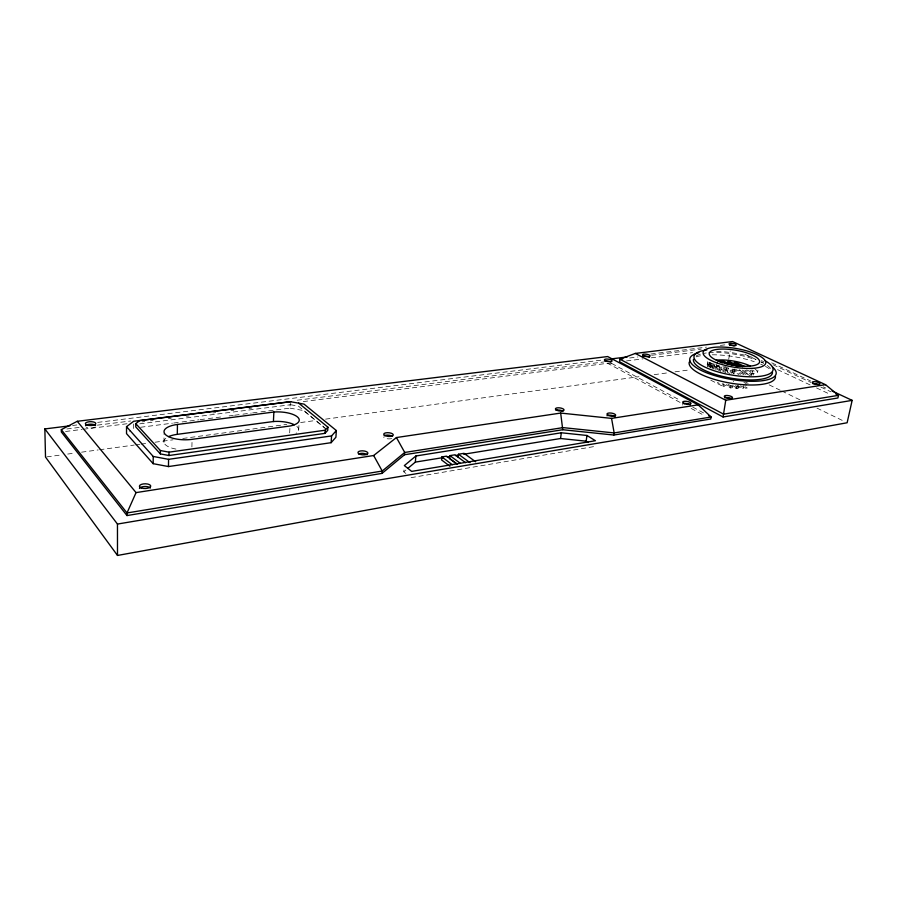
<?xml version="1.0" encoding="UTF-8"?>
<svg xmlns="http://www.w3.org/2000/svg" width="897" height="897" viewBox="0 0 897 897"><rect width="100%" height="100%" fill="white"/><g stroke="black" fill="none" stroke-linecap="round" stroke-linejoin="round"><path stroke-width="0.67" stroke-dasharray="4.49 3.36" d="M133.698 424.012L133.675 428.149L129.594 431.278M163.949 442.389L164.073 433.61M191.902 446.908L192.048 440.606M260.926 411.858L289.966 408.135L290.168 404.267M139.764 423.833L290.662 404.738L290.819 401.699M289.675 432.903L290.034 425.997M298.69 429.977L299.071 423.137M405.881 473.47L403.796 471.8L404.132 468.066M707.262 364.406L707.744 361.648M708.002 366.649L708.462 364.059L710.166 363.834L729.676 373.444M708.854 366.256L709.549 362.388L711.097 362.186M709.706 366.425L710.166 363.834M710.166 367.344L710.861 363.476M710.749 367.692L711.444 363.834M712.431 367.467L713.126 363.61M714.068 368.409L715.223 361.996M715.649 369.452L716.568 364.317M719.327 369.822L719.798 367.265M720.762 370.876L721.457 367.03M710.749 380.171L723.038 386.405L723.531 383.77M725.718 372.053L726.435 368.207M728.7 359.204L730.214 350.94M727.523 371.807L728.229 367.961M732.255 372.838L732.972 368.992M722.152 383.669L730.64 387.953L731.133 385.318M733.802 373.87L734.755 368.745M730.64 387.953L732.344 387.695L733.578 381.113M728.106 384.376L736.605 388.648L737.099 386.013M736.605 388.648L738.164 388.412L738.657 385.777M735.495 385.688L741.606 388.749L743.299 388.491L744.05 384.555M740.518 385.8L745.452 388.255L746.203 384.32M751.72 375.294L752.46 371.392L754.265 371.145L753.514 375.036M757.472 372.715L757.954 370.259M403.796 471.8L405.893 470.039M411.095 477.653L594.576 446.482M745.452 388.255L747.279 387.986L744.813 386.753M723.038 386.405L724.754 386.147L717.376 382.425M46.891 456.876L62.151 454.813M67.69 454.061L74.63 453.12M81.56 452.178L98.199 449.935M99.589 449.745L134.247 445.047M135.638 444.867L139.797 444.295M141.177 444.116L148.117 443.174M155.046 442.232L173.065 439.799M182.775 438.476L286.771 424.404M300.63 422.521L315.879 420.458M325.589 419.146L638.944 376.729M654.193 374.666L669.442 372.591M674.993 371.851L690.242 369.777M709.662 367.153L719.36 365.841M140.594 427.264L172.403 423.193M173.794 423.014L180.701 422.128M182.091 421.949L198.685 419.83M200.065 419.65L206.983 418.764M208.362 418.585L223.577 416.634M229.116 415.928L233.265 415.401M234.644 415.221L241.562 414.336M242.941 414.156L251.238 413.102M252.629 412.923L259.536 412.037M65.526 431.491L82.21 429.383M83.6 429.215L128.08 423.619M141.984 421.87L144.765 421.523M150.326 420.816L153.107 420.469M168.401 418.551L171.181 418.204M186.475 416.275L189.256 415.928M212.881 412.956L215.661 412.609M230.955 410.68L233.736 410.333M249.03 408.404L251.81 408.057M303.242 401.587L607.695 363.307L680.083 402.428M626.465 360.942L642.981 358.867M651.244 357.825L692.551 352.633M72.646 425.481L76.817 424.965M97.672 422.386L603.614 359.854M650.874 354.012L706.466 347.139M720.369 345.423L727.321 344.56M629.616 358.004L637.879 356.972M651.659 355.268L701.252 349.101M66.86 428.957L79.351 427.398M97.392 425.144L130.682 420.996M297.176 400.219L603.804 361.962M290.662 404.738L298.454 406.128L325.645 428.609M289.966 408.135L303.668 410.591L325.151 428.362M771.712 362.814L810.675 381.001M823.244 386.865L825.756 388.042M773.068 364.743L810.798 382.402M820.867 387.1L830.925 391.81M744.925 354.281L756.227 359.596M761.25 361.962L763.773 363.139M777.587 369.631L810.26 384.992M816.539 387.941L830.353 394.445M751.821 369.968L754.265 371.145M750.027 370.226L752.46 371.392M746.685 369.889L754.085 373.455L752.269 373.713L744.88 370.136M742.223 370.125L752.022 374.868L750.341 375.114L739.319 369.766M738.993 370.214L750.318 375.708M769.178 384.88L780.491 390.374M781.747 390.991L800.606 400.152M816.954 408.101L844.615 421.534M734.643 368.925L745.811 374.363M732.827 369.183L743.983 374.621M724.653 366.447L740.642 374.262M722.96 366.671L738.937 374.498M715.974 364.574L736.729 374.767M709.549 362.388L731.515 373.186M745.687 382.167L748.143 383.378M708.462 364.059L725.538 372.479M743.882 382.425L746.338 383.647M720.751 371.257L710.861 366.368L709.157 366.593L714.102 369.048M737.188 385.441L743.299 388.491M733.298 385.968L738.164 388.412M726.278 384.645L732.344 387.695M611.653 363.431L680.419 400.466M692.697 407.081L703.753 413.035M691.127 408.404L704.616 415.692M611.53 363.319A3.902 1.233 8.1 0 1 606.484 363.363M296.851 426.411A19.532 7.49 2.6 0 1 296.077 433.329M175.935 449.094A20.53 7.983 0.7 0 1 165.81 438.33M707.8 366.537A25.464 7.737 9.8 0 1 708.406 362.579M754.265 368.297A25.464 7.737 9.8 0 1 756.53 374.61M696.24 355.918A40.062 12.098 9.8 0 1 706.287 352.992M708.865 352.723A40.062 12.098 9.8 0 1 755.509 359.675M761.06 361.984A40.062 12.098 9.8 0 1 763.336 363.117M767.227 365.46A40.062 12.098 9.8 0 1 771.128 369.015M716.591 351.31A43.818 13.242 9.8 0 1 754.949 358.161M761.362 360.605A43.818 13.242 9.8 0 1 763.661 361.637M696.106 356.86A43.774 13.343 9.8 0 1 701.914 355.537M712.229 354.797A43.774 13.343 9.8 0 1 754.265 361.693M760.667 364.148A43.774 13.343 9.8 0 1 762.977 365.18M765.455 366.425A43.774 13.343 9.8 0 1 769.716 369.003M95.239 426.972A5.225 1.94 -0.7 0 1 90.81 428.06A5.225 1.94 -0.7 0 1 86.19 427.196M391.619 438.555A4.788 1.861 4.6 0 1 386.977 438.689A4.788 1.861 4.6 0 1 383.658 437.108M682.74 405.029A4.227 1.424 9.6 0 1 682.393 404.625"/><path stroke-width="1.35" d="M126.533 426.669L126.522 433.621L153.152 463.671L168.468 466.563L331.128 442.681L335.904 437.243L336.353 430.549L304.027 404.121L290.303 401.677L133.709 421.254L126.533 426.669L153.23 456.461L168.569 459.342L331.576 435.92L336.353 430.549M126.993 515.562L127.004 512.961L136.052 492.61L373.657 455.519L396.429 437.545L560.67 413.069L611.563 418.383L698.158 404.861L711.119 417.004L710.749 419.011L613.84 435.034L562.744 429.719L404.525 454.734L382.032 473.381L126.993 515.562L61.355 432.006L61.31 429.652L77.243 421.298L607.684 356.546L698.158 404.861M290.819 401.699L139.786 420.592L135.772 423.642L135.761 426.894L160.35 453.904L168.961 455.519L324.994 433.352L327.73 430.336L327.932 427.196L298.623 403.089M153.152 463.671L153.23 456.461M160.35 453.904L160.395 450.541L135.772 423.642M168.468 466.563L168.569 459.342M168.961 455.519L169.017 452.155L160.395 450.541M168.67 436.604A20.53 7.983 0.7 0 1 177.292 434.339L177.46 424.449L273.865 412.026A19.588 7.378 2.7 0 1 297.456 416.948A19.588 7.378 2.7 0 1 290.034 425.997L192.07 439.351A20.597 7.871 0.8 0 1 165.351 434.473A20.597 7.871 0.8 0 1 177.46 424.449M177.292 434.339L273.417 421.534L273.865 412.026M324.994 433.352L325.196 430.201L327.932 427.196M331.128 442.681L331.576 435.92M382.032 473.381L382.223 471.037L373.657 455.519M404.525 454.734L404.726 452.458L396.429 437.545M407.989 468.279L415.333 462.112L415.894 455.99L561.331 432.78L586.963 435.471L595.429 440.73L411.667 471.385L404.345 465.577L415.894 455.99M456.999 463.962L446.527 456.169L441.885 456.921L441.582 459.959L449.913 466.238M465.521 462.673L454.947 454.801L449.935 455.62L449.621 458.636L456.954 464.097M458.154 457.246L458.468 454.241L464.029 453.333L475.668 461.798M463.738 454.241L560.547 438.51L561.331 432.78M562.744 429.719L560.67 413.069M588.253 442.513L586.145 441.178L586.963 435.471M613.84 435.034L614.165 432.937L611.563 418.383M635.267 353.429L725.751 400.253L723.072 416.97L619.58 361.805L619.973 359.204L635.267 353.429L732.569 341.544L825.543 384.69L838.482 395.342L837.899 397.988L723.072 416.97M832.035 390.98L852.15 400.365L847.127 422.756L117.496 555.456L45.512 457.066L44.85 428.923L69.865 425.828M689.972 361.188L689.188 362.343A43.774 13.343 9.8 0 0 731.033 383.21A43.774 13.343 9.8 0 0 775.49 376.639M44.85 428.923L117.462 524.061L852.15 400.365M415.333 462.112L442.995 457.616M447.143 456.943L451.292 456.27M455.441 455.586L458.199 455.138M725.751 400.253L825.543 384.69M169.017 452.155L325.196 430.201M610.565 358.991L627.238 356.939M622.731 358.856L619.973 359.204L723.599 414.156L838.482 395.342L835.959 394.164M560.547 438.51L586.145 441.178M744.499 366.447L735.955 362.343L734.161 362.579L742.705 366.694M739.285 366.312L729.407 361.547L727.613 361.794L737.48 366.559M732.423 365.371L722.623 360.628L720.964 360.852L728.308 364.417M717.264 360.471L722.231 362.881M708.664 415.681L711.119 417.004L614.165 432.937L563.036 427.611L404.726 452.458L382.223 471.037L127.004 512.961L61.31 429.652M458.468 454.241L470.062 462.729M449.935 455.62L460.419 463.39M441.885 456.921L452.312 464.747M77.243 421.298L136.052 492.61M117.462 524.061L117.496 555.456M724.574 397.797A4.16 1.357 10.1 0 1 731.033 398.604M604.836 361.244A3.902 1.233 8.1 0 1 610.969 362.007M683.009 403.639A4.227 1.424 9.6 0 1 690.219 404.872M812.839 383.703A3.992 1.2 10.9 0 1 819.443 385.34M642.476 356.457A3.835 1.177 8.6 0 1 645.885 356.154A3.835 1.177 8.6 0 1 649.473 357.331M729.799 345.233A3.678 1.065 9.6 0 1 734.183 345.771M273.417 421.534A19.532 7.49 2.6 0 1 294.384 424.797M716.535 360.134A25.464 7.737 9.8 0 1 750.374 366.054M772.452 366.985A43.818 13.242 9.8 0 1 756.788 381.203A43.818 13.242 9.8 0 1 701.219 370.439A43.818 13.242 9.8 0 1 698.853 352.712M764.995 360.661A40.096 12.031 9.8 0 1 758.425 376.493A40.096 12.031 9.8 0 1 703.517 366.402A40.096 12.031 9.8 0 1 706.825 349.976M772.474 372.401A40.062 12.098 9.8 0 1 731.806 378.299A40.062 12.098 9.8 0 1 693.471 359.349M139.461 488.473A5.674 2.377 -0.6 0 1 144.619 486.51A5.674 2.377 -0.6 0 1 150.393 488.035M85.529 425.739A5.225 1.94 -0.7 0 1 90.418 424.191A5.225 1.94 -0.7 0 1 95.598 425.492M358.542 454.017A4.99 2.007 4 0 1 367.142 454.656M384.219 435.74A4.788 1.861 4.6 0 1 392.471 436.357M556.05 410.277A4.384 1.57 7.7 0 1 562.935 411.14M606.977 415.748A4.384 1.559 8.5 0 1 610.947 415.289A4.384 1.559 8.5 0 1 614.983 416.757M605.912 361.076A3.902 1.233 8.1 0 0 612.068 361.02A3.902 1.233 8.1 0 0 606.697 359.035A3.902 1.233 8.1 0 0 605.912 361.076M725.449 397.449A4.16 1.346 10.1 0 0 732.367 397.988A4.16 1.346 10.1 0 0 727.489 395.499A4.16 1.346 10.1 0 0 725.449 397.449M684.557 403.672A4.238 1.413 9.6 0 0 691.026 403.527A4.238 1.413 9.6 0 0 684.983 401.262A4.238 1.413 9.6 0 0 684.557 403.672M813.433 383.468A3.992 1.2 10.9 0 0 819.936 383.994A3.992 1.2 10.9 0 0 814.969 381.685A3.992 1.2 10.9 0 0 813.433 383.468M644.169 356.064A3.835 1.177 8.6 0 0 650.123 356.019A3.835 1.177 8.6 0 0 644.752 354.091A3.835 1.177 8.6 0 0 644.169 356.064M730.001 344.84A3.678 1.054 9.6 0 0 736.112 345.356A3.678 1.054 9.6 0 0 731.784 343.338A3.678 1.054 9.6 0 0 730.001 344.84M717.264 363.038A31.765 9.407 9.7 0 0 765.735 363.15A31.765 9.407 9.7 0 0 720.313 347.027A31.765 9.407 9.7 0 0 717.264 363.038M716.378 360.213A25.542 7.568 9.7 0 0 758.683 363.509A25.542 7.568 9.7 0 0 728.151 349.258A25.542 7.568 9.7 0 0 716.378 360.213M141.367 487.979A5.685 2.366 -0.6 0 0 150.651 486.533A5.685 2.366 -0.6 0 0 143.161 483.943A5.685 2.366 -0.6 0 0 141.367 487.979M87.054 425.055A5.225 1.929 -0.6 0 0 95.687 423.978A5.225 1.929 -0.6 0 0 89.027 421.769A5.225 1.929 -0.6 0 0 87.054 425.055M360.314 454.398A4.99 1.996 4.1 0 0 367.916 453.209A4.99 1.996 4.1 0 0 360.594 450.944A4.99 1.996 4.1 0 0 360.314 454.398M385.071 435.628A4.788 1.85 4.6 0 0 393.099 435.393A4.788 1.85 4.6 0 0 387.325 432.69A4.788 1.85 4.6 0 0 385.071 435.628M557.015 410.344A4.384 1.559 7.7 0 0 564.022 410.176A4.384 1.559 7.7 0 0 558.147 407.787A4.384 1.559 7.7 0 0 557.015 410.344M608.749 415.569A4.384 1.547 8.5 0 0 615.656 415.389A4.384 1.547 8.5 0 0 609.612 412.979A4.384 1.547 8.5 0 0 608.749 415.569"/></g></svg>
